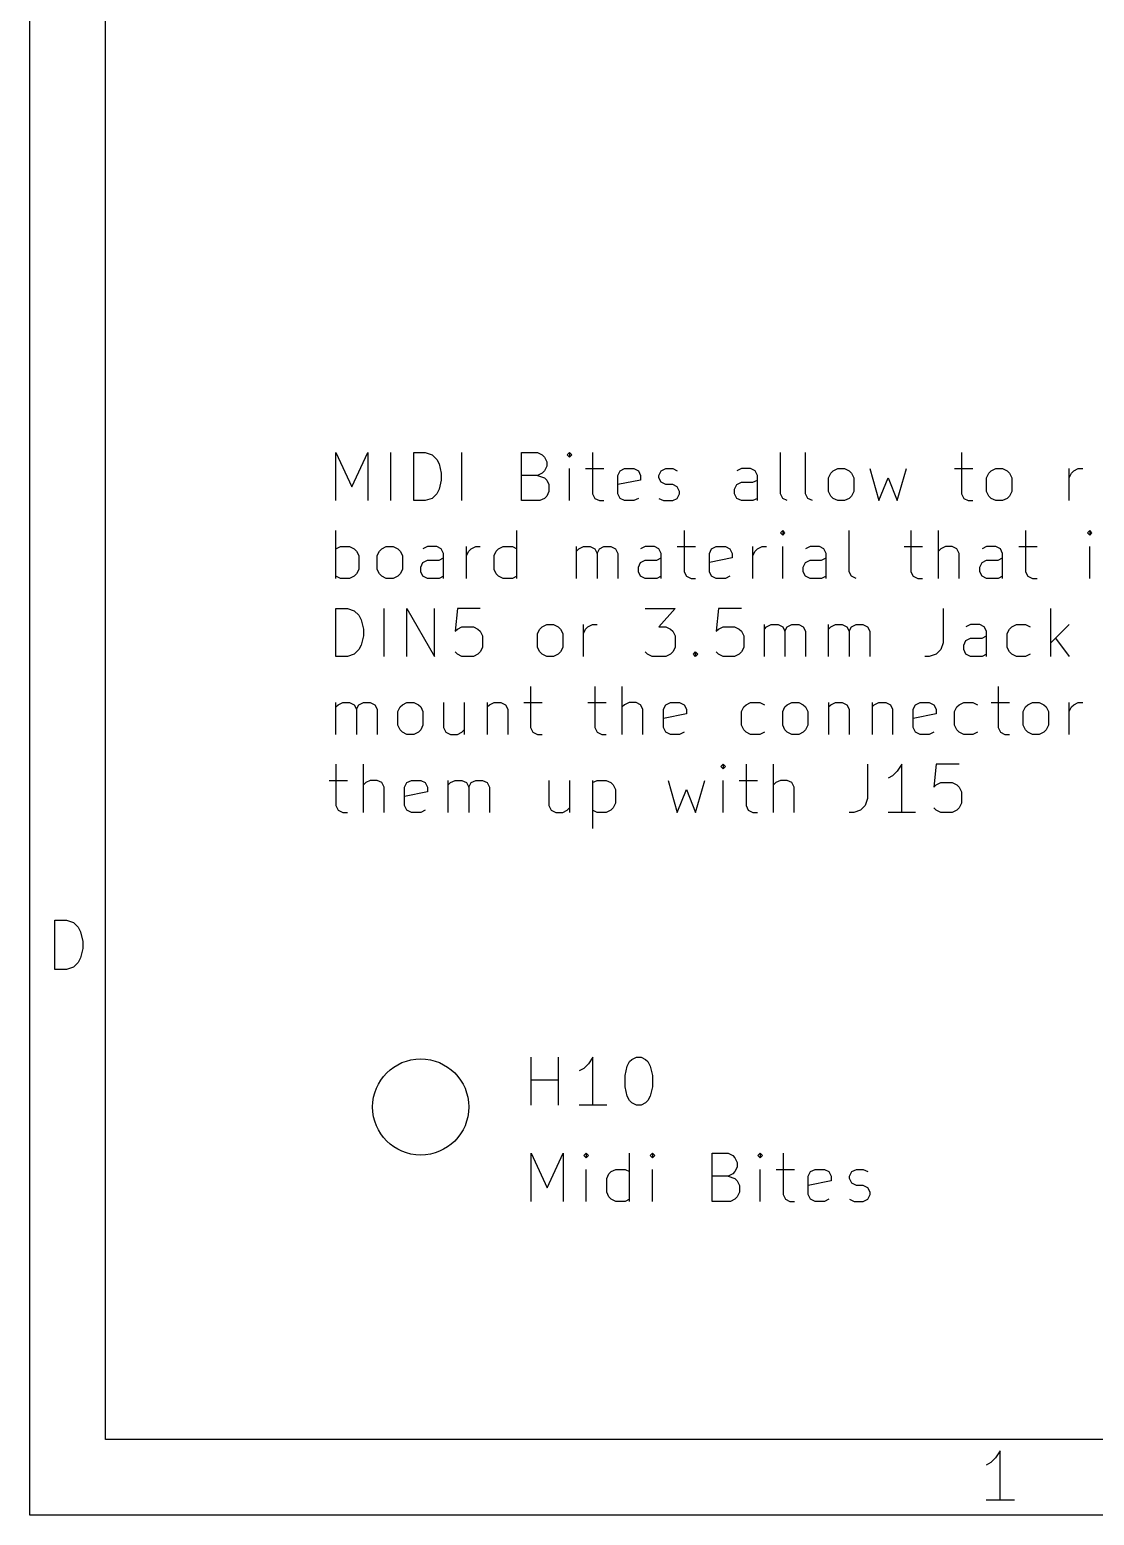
# Model space of a CAD drawing. Extents: x 0.4 to 11.3, y -7.9 to -0.4.
# Drawn here: x 0.394 to 1.5, y -7.874 to -6.331 of the extents above; entities that cross this region are included whole.
import ezdxf

# ---------------------------------------------------------------- set-up
doc = ezdxf.new("R2010")
doc.units = 0
doc.header["$MEASUREMENT"] = 0
for name, color, linetype in [('BLUE3', 171, 'CONTINUOUS'), ('CYAN2', 4, 'CONTINUOUS'), ('RED2', 1, 'CONTINUOUS')]:
    doc.layers.add(name, color=color, linetype=linetype)

msp = doc.modelspace()

# ---------------------------------------------------------------- linework, layer by layer
at = {"layer": 'BLUE3', "linetype": 'CONTINUOUS'}
for p, q in [((0.711902, -6.81988), (0.711902, -6.76988)), ((0.711902, -6.76988), (0.728571, -6.80559)), ((0.728571, -6.80559), (0.745236, -6.76988)), ((0.745236, -6.76988), (0.745236, -6.81988)), ((0.769043, -6.81988), (0.769043, -6.76988)), ((0.792854, -6.81988), (0.792854, -6.76988)), ((0.792854, -6.76988), (0.80476, -6.76988)), ((0.80476, -6.76988), (0.811902, -6.77226)), ((0.811902, -6.77226), (0.816665, -6.77702)), ((0.816665, -6.77702), (0.819047, -6.78178)), ((0.842854, -6.81988), (0.842854, -6.76988)), ((0.90476, -6.81988), (0.90476, -6.76988)), ((0.90476, -6.76988), (0.921429, -6.76988)), ((0.921429, -6.76988), (0.926189, -6.77226)), ((0.926189, -6.77226), (0.928571, -6.77464)), ((0.928571, -6.77464), (0.930953, -6.7794)), ((0.95476, -6.76988), (0.952382, -6.77226)), ((0.952382, -6.77226), (0.95476, -6.77464)), ((0.957142, -6.77226), (0.95476, -6.76988)), ((0.95476, -6.76988), (0.95476, -6.77464)), ((0.95476, -6.77464), (0.957142, -6.77226)), ((0.978571, -6.76988), (0.978571, -6.81274)), ((1.17381, -6.81274), (1.17381, -6.76988)), ((1.2, -6.81274), (1.2, -6.76988)), ((1.3619, -6.76988), (1.3619, -6.81274)), ((0.819047, -6.78178), (0.821425, -6.79131)), ((0.821425, -6.79131), (0.821425, -6.79845)), ((0.926189, -6.79131), (0.921429, -6.79369)), ((0.928571, -6.78893), (0.926189, -6.79131)), ((0.930953, -6.78417), (0.928571, -6.78893)), ((0.930953, -6.7794), (0.930953, -6.78417)), ((0.95476, -6.81988), (0.95476, -6.78655)), ((0.971429, -6.78655), (0.990476, -6.78655)), ((1.00476, -6.79369), (1.00714, -6.78893)), ((1.00714, -6.78893), (1.01191, -6.78655)), ((1.01191, -6.78655), (1.02143, -6.78655)), ((1.02143, -6.78655), (1.02619, -6.78893)), ((1.02619, -6.78893), (1.02857, -6.79369)), ((1.04762, -6.79369), (1.05, -6.78893)), ((1.05, -6.78893), (1.05476, -6.78655)), ((1.05476, -6.78655), (1.06191, -6.78655)), ((1.06191, -6.78655), (1.06667, -6.78893)), ((1.13333, -6.78655), (1.12857, -6.78893)), ((1.14286, -6.78655), (1.13333, -6.78655)), ((1.14762, -6.78893), (1.14286, -6.78655)), ((1.15, -6.79369), (1.14762, -6.78893)), ((1.22381, -6.79607), (1.22619, -6.79131)), ((1.22619, -6.79131), (1.22857, -6.78893)), ((1.22857, -6.78893), (1.23333, -6.78655)), ((1.23333, -6.78655), (1.24047, -6.78655)), ((1.24047, -6.78655), (1.24523, -6.78893)), ((1.24523, -6.78893), (1.24761, -6.79131)), ((1.24761, -6.79131), (1.25, -6.79607)), ((1.26666, -6.78655), (1.27619, -6.81988)), ((1.29523, -6.81988), (1.30476, -6.78655)), ((1.35476, -6.78655), (1.3738, -6.78655)), ((1.38809, -6.79607), (1.39047, -6.79131)), ((1.39047, -6.79131), (1.39285, -6.78893)), ((1.39285, -6.78893), (1.39761, -6.78655)), ((1.39761, -6.78655), (1.40476, -6.78655)), ((1.40476, -6.78655), (1.40952, -6.78893)), ((1.40952, -6.78893), (1.4119, -6.79131)), ((1.4119, -6.79131), (1.41428, -6.79607)), ((1.4738, -6.81988), (1.4738, -6.78655)), ((1.4738, -6.79607), (1.47618, -6.79131)), ((1.47618, -6.79131), (1.47856, -6.78893)), ((1.47856, -6.78893), (1.48332, -6.78655)), ((1.48332, -6.78655), (1.48809, -6.78655)), ((0.819047, -6.80797), (0.816665, -6.81274)), ((0.821425, -6.79845), (0.819047, -6.80797)), ((0.921429, -6.79369), (0.90476, -6.79369)), ((0.921429, -6.79369), (0.928571, -6.79607)), ((0.928571, -6.79607), (0.930953, -6.79845)), ((0.930953, -6.79845), (0.933331, -6.80321)), ((0.933331, -6.80321), (0.933331, -6.81035)), ((1.00476, -6.81274), (1.00476, -6.79369)), ((1.02857, -6.79845), (1.00476, -6.80321)), ((1.02857, -6.79369), (1.02857, -6.79845)), ((1.04762, -6.79607), (1.04762, -6.79369)), ((1.05, -6.80083), (1.04762, -6.79607)), ((1.05476, -6.80321), (1.05, -6.80083)), ((1.06191, -6.80321), (1.05476, -6.80321)), ((1.06667, -6.80559), (1.06191, -6.80321)), ((1.06905, -6.81035), (1.06667, -6.80559)), ((1.12619, -6.80797), (1.12857, -6.80321)), ((1.12619, -6.81274), (1.12619, -6.80797)), ((1.12857, -6.80321), (1.13333, -6.80083)), ((1.13333, -6.80083), (1.14524, -6.80083)), ((1.14524, -6.80083), (1.15, -6.79845)), ((1.15, -6.81988), (1.15, -6.79369)), ((1.22381, -6.81035), (1.22381, -6.79607)), ((1.25, -6.79607), (1.25, -6.81035)), ((1.27619, -6.81988), (1.28571, -6.79607)), ((1.28571, -6.79607), (1.29523, -6.81988)), ((1.38809, -6.81035), (1.38809, -6.79607)), ((1.41428, -6.79607), (1.41428, -6.81035)), ((0.80476, -6.81988), (0.792854, -6.81988)), ((0.811902, -6.8175), (0.80476, -6.81988)), ((0.816665, -6.81274), (0.811902, -6.8175)), ((0.923807, -6.81988), (0.90476, -6.81988)), ((0.928571, -6.8175), (0.923807, -6.81988)), ((0.930953, -6.81512), (0.928571, -6.8175)), ((0.933331, -6.81035), (0.930953, -6.81512)), ((0.978571, -6.81274), (0.980953, -6.8175)), ((0.980953, -6.8175), (0.985717, -6.81988)), ((0.985717, -6.81988), (0.990476, -6.81988)), ((1.00714, -6.8175), (1.00476, -6.81274)), ((1.01191, -6.81988), (1.00714, -6.8175)), ((1.02143, -6.81988), (1.01191, -6.81988)), ((1.02619, -6.8175), (1.02143, -6.81988)), ((1.04762, -6.8175), (1.05238, -6.81988)), ((1.05238, -6.81988), (1.06191, -6.81988)), ((1.06191, -6.81988), (1.06667, -6.8175)), ((1.06667, -6.8175), (1.06905, -6.81274)), ((1.06905, -6.81274), (1.06905, -6.81035)), ((1.12857, -6.8175), (1.12619, -6.81274)), ((1.13333, -6.81988), (1.12857, -6.8175)), ((1.14524, -6.81988), (1.13333, -6.81988)), ((1.15, -6.8175), (1.14524, -6.81988)), ((1.17619, -6.8175), (1.17381, -6.81274)), ((1.18095, -6.81988), (1.17619, -6.8175)), ((1.20238, -6.8175), (1.2, -6.81274)), ((1.20714, -6.81988), (1.20238, -6.8175)), ((1.22619, -6.81512), (1.22381, -6.81035)), ((1.22857, -6.8175), (1.22619, -6.81512)), ((1.23333, -6.81988), (1.22857, -6.8175)), ((1.24047, -6.81988), (1.23333, -6.81988)), ((1.24523, -6.8175), (1.24047, -6.81988)), ((1.24761, -6.81512), (1.24523, -6.8175)), ((1.25, -6.81035), (1.24761, -6.81512)), ((1.3619, -6.81274), (1.36428, -6.8175)), ((1.36428, -6.8175), (1.36904, -6.81988)), ((1.36904, -6.81988), (1.3738, -6.81988)), ((1.39047, -6.81512), (1.38809, -6.81035)), ((1.39285, -6.8175), (1.39047, -6.81512)), ((1.39761, -6.81988), (1.39285, -6.8175)), ((1.40476, -6.81988), (1.39761, -6.81988)), ((1.40952, -6.8175), (1.40476, -6.81988)), ((1.4119, -6.81512), (1.40952, -6.8175)), ((1.41428, -6.81035), (1.4119, -6.81512)), ((0.711902, -6.90088), (0.711902, -6.85088)), ((0.899992, -6.90088), (0.899992, -6.85088)), ((1.0738, -6.85088), (1.0738, -6.89374)), ((1.17618, -6.85088), (1.1738, -6.85326)), ((1.1738, -6.85326), (1.17618, -6.85564)), ((1.17856, -6.85326), (1.17618, -6.85088)), ((1.17618, -6.85088), (1.17618, -6.85564)), ((1.17618, -6.85564), (1.17856, -6.85326)), ((1.24522, -6.89374), (1.24522, -6.85088)), ((1.30951, -6.85088), (1.30951, -6.89374)), ((1.33808, -6.90088), (1.33808, -6.85088)), ((1.42855, -6.85088), (1.42855, -6.89374)), ((1.49522, -6.85088), (1.49284, -6.85326)), ((1.49284, -6.85326), (1.49522, -6.85564)), ((1.4976, -6.85326), (1.49522, -6.85088)), ((1.49522, -6.85088), (1.49522, -6.85564)), ((1.49522, -6.85564), (1.4976, -6.85326)), ((0.711902, -6.86993), (0.716665, -6.86755)), ((0.716665, -6.86755), (0.726189, -6.86755)), ((0.726189, -6.86755), (0.730949, -6.86993)), ((0.75952, -6.86993), (0.764283, -6.86755)), ((0.764283, -6.86755), (0.771425, -6.86755)), ((0.771425, -6.86755), (0.776185, -6.86993)), ((0.807138, -6.86755), (0.802374, -6.86993)), ((0.816661, -6.86755), (0.807138, -6.86755)), ((0.821421, -6.86993), (0.816661, -6.86755)), ((0.84761, -6.90088), (0.84761, -6.86755)), ((0.852374, -6.86993), (0.857134, -6.86755)), ((0.857134, -6.86755), (0.861898, -6.86755)), ((0.880945, -6.86993), (0.885709, -6.86755)), ((0.885709, -6.86755), (0.895232, -6.86755)), ((0.895232, -6.86755), (0.899992, -6.86993)), ((0.961894, -6.90088), (0.961894, -6.86755)), ((0.964276, -6.86993), (0.969039, -6.86755)), ((0.969039, -6.86755), (0.976181, -6.86755)), ((0.976181, -6.86755), (0.980941, -6.86993)), ((0.985705, -6.86993), (0.990465, -6.86755)), ((0.990465, -6.86755), (0.99761, -6.86755)), ((0.99761, -6.86755), (1.00237, -6.86993)), ((1.03332, -6.86755), (1.02856, -6.86993)), ((1.04285, -6.86755), (1.03332, -6.86755)), ((1.04761, -6.86993), (1.04285, -6.86755)), ((1.06665, -6.86755), (1.0857, -6.86755)), ((1.10237, -6.86993), (1.10713, -6.86755)), ((1.10713, -6.86755), (1.11665, -6.86755)), ((1.11665, -6.86755), (1.12141, -6.86993)), ((1.14522, -6.90088), (1.14522, -6.86755)), ((1.14999, -6.86993), (1.15475, -6.86755)), ((1.15475, -6.86755), (1.15951, -6.86755)), ((1.17618, -6.90088), (1.17618, -6.86755)), ((1.20475, -6.86755), (1.19999, -6.86993)), ((1.21428, -6.86755), (1.20475, -6.86755)), ((1.21904, -6.86993), (1.21428, -6.86755)), ((1.30237, -6.86755), (1.32141, -6.86755)), ((1.34522, -6.86755), (1.34046, -6.86993)), ((1.35237, -6.86755), (1.34522, -6.86755)), ((1.35713, -6.86993), (1.35237, -6.86755)), ((1.38808, -6.86755), (1.38331, -6.86993)), ((1.3976, -6.86755), (1.38808, -6.86755)), ((1.40236, -6.86993), (1.3976, -6.86755)), ((1.42141, -6.86755), (1.44046, -6.86755)), ((1.49522, -6.90088), (1.49522, -6.86755)), ((0.730949, -6.86993), (0.733331, -6.87231)), ((0.733331, -6.87231), (0.735713, -6.87707)), ((0.735713, -6.87707), (0.735713, -6.89135)), ((0.75476, -6.87707), (0.757138, -6.87231)), ((0.75476, -6.89135), (0.75476, -6.87707)), ((0.757138, -6.87231), (0.75952, -6.86993)), ((0.776185, -6.86993), (0.778567, -6.87231)), ((0.778567, -6.87231), (0.780949, -6.87707)), ((0.780949, -6.87707), (0.780949, -6.89135)), ((0.799996, -6.88897), (0.802374, -6.88421)), ((0.802374, -6.88421), (0.807138, -6.88183)), ((0.807138, -6.88183), (0.819043, -6.88183)), ((0.819043, -6.88183), (0.823803, -6.87945)), ((0.823803, -6.87469), (0.821421, -6.86993)), ((0.823803, -6.90088), (0.823803, -6.87469)), ((0.84761, -6.87707), (0.849992, -6.87231)), ((0.849992, -6.87231), (0.852374, -6.86993)), ((0.876185, -6.87707), (0.878563, -6.87231)), ((0.876185, -6.89135), (0.876185, -6.87707)), ((0.878563, -6.87231), (0.880945, -6.86993)), ((0.961894, -6.87231), (0.964276, -6.86993)), ((0.980941, -6.86993), (0.983323, -6.87469)), ((0.983323, -6.87469), (0.985705, -6.86993)), ((0.983323, -6.87469), (0.983323, -6.90088)), ((1.00237, -6.86993), (1.00475, -6.87469)), ((1.00475, -6.87469), (1.00475, -6.90088)), ((1.02618, -6.88897), (1.02856, -6.88421)), ((1.02856, -6.88421), (1.03332, -6.88183)), ((1.03332, -6.88183), (1.04523, -6.88183)), ((1.04523, -6.88183), (1.04999, -6.87945)), ((1.04999, -6.87469), (1.04761, -6.86993)), ((1.04999, -6.90088), (1.04999, -6.87469)), ((1.09999, -6.87469), (1.10237, -6.86993)), ((1.09999, -6.89374), (1.09999, -6.87469)), ((1.1238, -6.87945), (1.09999, -6.88421)), ((1.12141, -6.86993), (1.1238, -6.87469)), ((1.1238, -6.87469), (1.1238, -6.87945)), ((1.14522, -6.87707), (1.14761, -6.87231)), ((1.14761, -6.87231), (1.14999, -6.86993)), ((1.19761, -6.88897), (1.19999, -6.88421)), ((1.19999, -6.88421), (1.20475, -6.88183)), ((1.20475, -6.88183), (1.21666, -6.88183)), ((1.21666, -6.88183), (1.22142, -6.87945)), ((1.22142, -6.87469), (1.21904, -6.86993)), ((1.22142, -6.90088), (1.22142, -6.87469)), ((1.34046, -6.86993), (1.33808, -6.87231)), ((1.35951, -6.87469), (1.35713, -6.86993)), ((1.35951, -6.90088), (1.35951, -6.87469)), ((1.38094, -6.88897), (1.38331, -6.88421)), ((1.38331, -6.88421), (1.38808, -6.88183)), ((1.38808, -6.88183), (1.39998, -6.88183)), ((1.39998, -6.88183), (1.40474, -6.87945)), ((1.40474, -6.87469), (1.40236, -6.86993)), ((1.40474, -6.90088), (1.40474, -6.87469)), ((0.716665, -6.90088), (0.711902, -6.8985)), ((0.730949, -6.8985), (0.726189, -6.90088)), ((0.733331, -6.89612), (0.730949, -6.8985)), ((0.735713, -6.89135), (0.733331, -6.89612)), ((0.757138, -6.89612), (0.75476, -6.89135)), ((0.75952, -6.8985), (0.757138, -6.89612)), ((0.764283, -6.90088), (0.75952, -6.8985)), ((0.776185, -6.8985), (0.771425, -6.90088)), ((0.778567, -6.89612), (0.776185, -6.8985)), ((0.780949, -6.89135), (0.778567, -6.89612)), ((0.799996, -6.89374), (0.799996, -6.88897)), ((0.802374, -6.8985), (0.799996, -6.89374)), ((0.807138, -6.90088), (0.802374, -6.8985)), ((0.823803, -6.8985), (0.819043, -6.90088)), ((0.878563, -6.89612), (0.876185, -6.89135)), ((0.880945, -6.8985), (0.878563, -6.89612)), ((0.885709, -6.90088), (0.880945, -6.8985)), ((0.899992, -6.8985), (0.895232, -6.90088)), ((1.02618, -6.89374), (1.02618, -6.88897)), ((1.02856, -6.8985), (1.02618, -6.89374)), ((1.03332, -6.90088), (1.02856, -6.8985)), ((1.04999, -6.8985), (1.04523, -6.90088)), ((1.0738, -6.89374), (1.07618, -6.8985)), ((1.07618, -6.8985), (1.08094, -6.90088)), ((1.10237, -6.8985), (1.09999, -6.89374)), ((1.10713, -6.90088), (1.10237, -6.8985)), ((1.12141, -6.8985), (1.11665, -6.90088)), ((1.19761, -6.89374), (1.19761, -6.88897)), ((1.19999, -6.8985), (1.19761, -6.89374)), ((1.20475, -6.90088), (1.19999, -6.8985)), ((1.22142, -6.8985), (1.21666, -6.90088)), ((1.24761, -6.8985), (1.24522, -6.89374)), ((1.25237, -6.90088), (1.24761, -6.8985)), ((1.30951, -6.89374), (1.31189, -6.8985)), ((1.31189, -6.8985), (1.31665, -6.90088)), ((1.38094, -6.89374), (1.38094, -6.88897)), ((1.38331, -6.8985), (1.38094, -6.89374)), ((1.38808, -6.90088), (1.38331, -6.8985)), ((1.40474, -6.8985), (1.39998, -6.90088)), ((1.42855, -6.89374), (1.43093, -6.8985)), ((1.43093, -6.8985), (1.4357, -6.90088)), ((0.726189, -6.90088), (0.716665, -6.90088)), ((0.771425, -6.90088), (0.764283, -6.90088)), ((0.819043, -6.90088), (0.807138, -6.90088)), ((0.895232, -6.90088), (0.885709, -6.90088)), ((1.04523, -6.90088), (1.03332, -6.90088)), ((1.08094, -6.90088), (1.0857, -6.90088)), ((1.11665, -6.90088), (1.10713, -6.90088)), ((1.21666, -6.90088), (1.20475, -6.90088)), ((1.31665, -6.90088), (1.32141, -6.90088)), ((1.39998, -6.90088), (1.38808, -6.90088)), ((1.4357, -6.90088), (1.44046, -6.90088)), ((0.711902, -6.98188), (0.711902, -6.93188)), ((0.711902, -6.93188), (0.723807, -6.93188)), ((0.723807, -6.93188), (0.730949, -6.93426)), ((0.730949, -6.93426), (0.735713, -6.93902)), ((0.735713, -6.93902), (0.738094, -6.94378)), ((0.738094, -6.94378), (0.740472, -6.95331)), ((0.761902, -6.98188), (0.761902, -6.93188)), ((0.785713, -6.98188), (0.785713, -6.93188)), ((0.785713, -6.93188), (0.814283, -6.98188)), ((0.814283, -6.98188), (0.814283, -6.93188)), ((0.838094, -6.93188), (0.835717, -6.95569)), ((0.861906, -6.93188), (0.838094, -6.93188)), ((1.03333, -6.93188), (1.06428, -6.93188)), ((1.06428, -6.93188), (1.04761, -6.95093)), ((1.10952, -6.93188), (1.10714, -6.95569)), ((1.13333, -6.93188), (1.10952, -6.93188)), ((1.34285, -6.93188), (1.34285, -6.96759)), ((1.45475, -6.98188), (1.45475, -6.93188)), ((0.740472, -6.96045), (0.738094, -6.96997)), ((0.740472, -6.95331), (0.740472, -6.96045)), ((0.835717, -6.95569), (0.838094, -6.95331)), ((0.838094, -6.95331), (0.842858, -6.95093)), ((0.842858, -6.95093), (0.854764, -6.95093)), ((0.854764, -6.95093), (0.859524, -6.95331)), ((0.859524, -6.95331), (0.861906, -6.95569)), ((0.861906, -6.95569), (0.864287, -6.96045)), ((0.864287, -6.96045), (0.864287, -6.97235)), ((0.921429, -6.95807), (0.923807, -6.95331)), ((0.921429, -6.97235), (0.921429, -6.95807)), ((0.923807, -6.95331), (0.926189, -6.95093)), ((0.926189, -6.95093), (0.930953, -6.94855)), ((0.930953, -6.94855), (0.938094, -6.94855)), ((0.938094, -6.94855), (0.942854, -6.95093)), ((0.942854, -6.95093), (0.945236, -6.95331)), ((0.945236, -6.95331), (0.947618, -6.95807)), ((0.947618, -6.95807), (0.947618, -6.97235)), ((0.969043, -6.98188), (0.969043, -6.94855)), ((0.969043, -6.95807), (0.971425, -6.95331)), ((0.971425, -6.95331), (0.973807, -6.95093)), ((0.973807, -6.95093), (0.978567, -6.94855)), ((0.978567, -6.94855), (0.983331, -6.94855)), ((1.04761, -6.95093), (1.05476, -6.95093)), ((1.05476, -6.95093), (1.05952, -6.95331)), ((1.05952, -6.95331), (1.0619, -6.95569)), ((1.0619, -6.95569), (1.06428, -6.96045)), ((1.06428, -6.96045), (1.06428, -6.97235)), ((1.10714, -6.95569), (1.10952, -6.95331)), ((1.10952, -6.95331), (1.11428, -6.95093)), ((1.11428, -6.95093), (1.12619, -6.95093)), ((1.12619, -6.95093), (1.13095, -6.95331)), ((1.13095, -6.95331), (1.13333, -6.95569)), ((1.13333, -6.95569), (1.13571, -6.96045)), ((1.13571, -6.96045), (1.13571, -6.97235)), ((1.15714, -6.98188), (1.15714, -6.94855)), ((1.15714, -6.95331), (1.15952, -6.95093)), ((1.15952, -6.95093), (1.16428, -6.94855)), ((1.16428, -6.94855), (1.17143, -6.94855)), ((1.17143, -6.94855), (1.17619, -6.95093)), ((1.17619, -6.95093), (1.17857, -6.95569)), ((1.17857, -6.95569), (1.18095, -6.95093)), ((1.17857, -6.95569), (1.17857, -6.98188)), ((1.18095, -6.95093), (1.18571, -6.94855)), ((1.18571, -6.94855), (1.19285, -6.94855)), ((1.19285, -6.94855), (1.19761, -6.95093)), ((1.19761, -6.95093), (1.2, -6.95569)), ((1.2, -6.95569), (1.2, -6.98188)), ((1.2238, -6.98188), (1.2238, -6.94855)), ((1.2238, -6.95331), (1.22619, -6.95093)), ((1.22619, -6.95093), (1.23095, -6.94855)), ((1.23095, -6.94855), (1.23809, -6.94855)), ((1.23809, -6.94855), (1.24285, -6.95093)), ((1.24285, -6.95093), (1.24523, -6.95569)), ((1.24523, -6.95569), (1.24761, -6.95093)), ((1.24523, -6.95569), (1.24523, -6.98188)), ((1.24761, -6.95093), (1.25237, -6.94855)), ((1.25237, -6.94855), (1.25952, -6.94855)), ((1.25952, -6.94855), (1.26428, -6.95093)), ((1.26428, -6.95093), (1.26666, -6.95569)), ((1.26666, -6.95569), (1.26666, -6.98188)), ((1.37142, -6.94855), (1.36666, -6.95093)), ((1.38094, -6.94855), (1.37142, -6.94855)), ((1.3857, -6.95093), (1.38094, -6.94855)), ((1.38333, -6.96283), (1.38809, -6.96045)), ((1.38809, -6.95569), (1.3857, -6.95093)), ((1.38809, -6.98188), (1.38809, -6.95569)), ((1.40952, -6.95807), (1.41189, -6.95331)), ((1.40952, -6.97235), (1.40952, -6.95807)), ((1.41189, -6.95331), (1.41428, -6.95093)), ((1.41428, -6.95093), (1.41904, -6.94855)), ((1.41904, -6.94855), (1.42856, -6.94855)), ((1.42856, -6.94855), (1.43332, -6.95093)), ((1.4738, -6.94855), (1.45475, -6.96759)), ((0.735713, -6.97474), (0.730949, -6.9795)), ((0.738094, -6.96997), (0.735713, -6.97474)), ((0.838094, -6.9795), (0.835717, -6.97712)), ((0.861906, -6.97712), (0.859524, -6.9795)), ((0.864287, -6.97235), (0.861906, -6.97712)), ((0.923807, -6.97712), (0.921429, -6.97235)), ((0.926189, -6.9795), (0.923807, -6.97712)), ((0.945236, -6.97712), (0.942854, -6.9795)), ((0.947618, -6.97235), (0.945236, -6.97712)), ((1.03571, -6.9795), (1.03333, -6.97712)), ((1.0619, -6.97712), (1.05952, -6.9795)), ((1.06428, -6.97235), (1.0619, -6.97712)), ((1.08333, -6.9795), (1.08571, -6.97712)), ((1.08571, -6.97712), (1.08809, -6.9795)), ((1.08571, -6.97712), (1.08571, -6.98188)), ((1.10952, -6.9795), (1.10714, -6.97712)), ((1.13333, -6.97712), (1.13095, -6.9795)), ((1.13571, -6.97235), (1.13333, -6.97712)), ((1.34047, -6.97474), (1.33571, -6.9795)), ((1.34285, -6.96759), (1.34047, -6.97474)), ((1.36428, -6.96997), (1.36666, -6.96521)), ((1.36428, -6.97474), (1.36428, -6.96997)), ((1.36666, -6.9795), (1.36428, -6.97474)), ((1.36666, -6.96521), (1.37142, -6.96283)), ((1.37142, -6.96283), (1.38333, -6.96283)), ((1.41189, -6.97712), (1.40952, -6.97235)), ((1.41428, -6.9795), (1.41189, -6.97712)), ((1.45952, -6.96283), (1.4738, -6.98188)), ((0.723807, -6.98188), (0.711902, -6.98188)), ((0.730949, -6.9795), (0.723807, -6.98188)), ((0.842858, -6.98188), (0.838094, -6.9795)), ((0.854764, -6.98188), (0.842858, -6.98188)), ((0.859524, -6.9795), (0.854764, -6.98188)), ((0.930953, -6.98188), (0.926189, -6.9795)), ((0.938094, -6.98188), (0.930953, -6.98188)), ((0.942854, -6.9795), (0.938094, -6.98188)), ((1.04047, -6.98188), (1.03571, -6.9795)), ((1.05476, -6.98188), (1.04047, -6.98188)), ((1.05952, -6.9795), (1.05476, -6.98188)), ((1.08571, -6.98188), (1.08333, -6.9795)), ((1.08809, -6.9795), (1.08571, -6.98188)), ((1.11428, -6.98188), (1.10952, -6.9795)), ((1.12619, -6.98188), (1.11428, -6.98188)), ((1.13095, -6.9795), (1.12619, -6.98188)), ((1.32856, -6.98188), (1.3238, -6.98188)), ((1.33571, -6.9795), (1.32856, -6.98188)), ((1.37142, -6.98188), (1.36666, -6.9795)), ((1.38333, -6.98188), (1.37142, -6.98188)), ((1.38809, -6.9795), (1.38333, -6.98188)), ((1.41904, -6.98188), (1.41428, -6.9795)), ((1.42856, -6.98188), (1.41904, -6.98188)), ((1.43332, -6.9795), (1.42856, -6.98188)), ((0.914276, -7.01288), (0.914276, -7.05574)), ((0.980941, -7.01288), (0.980941, -7.05574)), ((1.00951, -7.06288), (1.00951, -7.01288)), ((1.39998, -7.01288), (1.39998, -7.05574)), ((0.711902, -7.06288), (0.711902, -7.02955)), ((0.711902, -7.03431), (0.714283, -7.03193)), ((0.714283, -7.03193), (0.719047, -7.02955)), ((0.719047, -7.02955), (0.726189, -7.02955)), ((0.726189, -7.02955), (0.730949, -7.03193)), ((0.730949, -7.03193), (0.733331, -7.03669)), ((0.733331, -7.03669), (0.735713, -7.03193)), ((0.733331, -7.03669), (0.733331, -7.06288)), ((0.735713, -7.03193), (0.740472, -7.02955)), ((0.740472, -7.02955), (0.747618, -7.02955)), ((0.747618, -7.02955), (0.752378, -7.03193)), ((0.752378, -7.03193), (0.75476, -7.03669)), ((0.75476, -7.03669), (0.75476, -7.06288)), ((0.776189, -7.03907), (0.778567, -7.03431)), ((0.776189, -7.05335), (0.776189, -7.03907)), ((0.778567, -7.03431), (0.780949, -7.03193)), ((0.780949, -7.03193), (0.785713, -7.02955)), ((0.785713, -7.02955), (0.792854, -7.02955)), ((0.792854, -7.02955), (0.797614, -7.03193)), ((0.797614, -7.03193), (0.799996, -7.03431)), ((0.799996, -7.03431), (0.802378, -7.03907)), ((0.802378, -7.03907), (0.802378, -7.05335)), ((0.823803, -7.02955), (0.823803, -7.05574)), ((0.845232, -7.02955), (0.845232, -7.06288)), ((0.869039, -7.02955), (0.869039, -7.06288)), ((0.869039, -7.03431), (0.871421, -7.03193)), ((0.871421, -7.03193), (0.876185, -7.02955)), ((0.876185, -7.02955), (0.883327, -7.02955)), ((0.883327, -7.02955), (0.888087, -7.03193)), ((0.888087, -7.03193), (0.890469, -7.03669)), ((0.890469, -7.03669), (0.890469, -7.06288)), ((0.907134, -7.02955), (0.926181, -7.02955)), ((0.973799, -7.02955), (0.992846, -7.02955)), ((1.01189, -7.03193), (1.00951, -7.03431)), ((1.01666, -7.02955), (1.01189, -7.03193)), ((1.0238, -7.02955), (1.01666, -7.02955)), ((1.02856, -7.03193), (1.0238, -7.02955)), ((1.03094, -7.03669), (1.02856, -7.03193)), ((1.03094, -7.06288), (1.03094, -7.03669)), ((1.05237, -7.03669), (1.05475, -7.03193)), ((1.05237, -7.05574), (1.05237, -7.03669)), ((1.05475, -7.03193), (1.05951, -7.02955)), ((1.05951, -7.02955), (1.06904, -7.02955)), ((1.06904, -7.02955), (1.0738, -7.03193)), ((1.0738, -7.03193), (1.07618, -7.03669)), ((1.07618, -7.03669), (1.07618, -7.04145)), ((1.13332, -7.03907), (1.1357, -7.03431)), ((1.13332, -7.05335), (1.13332, -7.03907)), ((1.1357, -7.03431), (1.13808, -7.03193)), ((1.13808, -7.03193), (1.14285, -7.02955)), ((1.14285, -7.02955), (1.15237, -7.02955)), ((1.15237, -7.02955), (1.15713, -7.03193)), ((1.17618, -7.03907), (1.17856, -7.03431)), ((1.17618, -7.05335), (1.17618, -7.03907)), ((1.17856, -7.03431), (1.18094, -7.03193)), ((1.18094, -7.03193), (1.1857, -7.02955)), ((1.1857, -7.02955), (1.19285, -7.02955)), ((1.19285, -7.02955), (1.19761, -7.03193)), ((1.19761, -7.03193), (1.19999, -7.03431)), ((1.19999, -7.03431), (1.20237, -7.03907)), ((1.20237, -7.03907), (1.20237, -7.05335)), ((1.2238, -7.02955), (1.2238, -7.06288)), ((1.2238, -7.03431), (1.22618, -7.03193)), ((1.22618, -7.03193), (1.23094, -7.02955)), ((1.23094, -7.02955), (1.23808, -7.02955)), ((1.23808, -7.02955), (1.24284, -7.03193)), ((1.24284, -7.03193), (1.24522, -7.03669)), ((1.24522, -7.03669), (1.24522, -7.06288)), ((1.26903, -7.02955), (1.26903, -7.06288)), ((1.26903, -7.03431), (1.27141, -7.03193)), ((1.27141, -7.03193), (1.27618, -7.02955)), ((1.27618, -7.02955), (1.28332, -7.02955)), ((1.28332, -7.02955), (1.28808, -7.03193)), ((1.28808, -7.03193), (1.29046, -7.03669)), ((1.29046, -7.03669), (1.29046, -7.06288)), ((1.31189, -7.03669), (1.31427, -7.03193)), ((1.31189, -7.05574), (1.31189, -7.03669)), ((1.31427, -7.03193), (1.31903, -7.02955)), ((1.31903, -7.02955), (1.32856, -7.02955)), ((1.32856, -7.02955), (1.33331, -7.03193)), ((1.33331, -7.03193), (1.3357, -7.03669)), ((1.3357, -7.03669), (1.3357, -7.04145)), ((1.35475, -7.03907), (1.35713, -7.03431)), ((1.35475, -7.05335), (1.35475, -7.03907)), ((1.35713, -7.03431), (1.35951, -7.03193)), ((1.35951, -7.03193), (1.36427, -7.02955)), ((1.36427, -7.02955), (1.3738, -7.02955)), ((1.3738, -7.02955), (1.37856, -7.03193)), ((1.39284, -7.02955), (1.41189, -7.02955)), ((1.42618, -7.03907), (1.42856, -7.03431)), ((1.42618, -7.05335), (1.42618, -7.03907)), ((1.42856, -7.03431), (1.43094, -7.03193)), ((1.43094, -7.03193), (1.4357, -7.02955)), ((1.4357, -7.02955), (1.44284, -7.02955)), ((1.44284, -7.02955), (1.4476, -7.03193)), ((1.4476, -7.03193), (1.44998, -7.03431)), ((1.44998, -7.03431), (1.45237, -7.03907)), ((1.45237, -7.03907), (1.45237, -7.05335)), ((1.47379, -7.06288), (1.47379, -7.02955)), ((1.47379, -7.03907), (1.47617, -7.03431)), ((1.47617, -7.03431), (1.47856, -7.03193)), ((1.47856, -7.03193), (1.48331, -7.02955)), ((1.48331, -7.02955), (1.48808, -7.02955)), ((0.778567, -7.05812), (0.776189, -7.05335)), ((0.802378, -7.05335), (0.799996, -7.05812)), ((1.07618, -7.04145), (1.05237, -7.04621)), ((1.1357, -7.05812), (1.13332, -7.05335)), ((1.17856, -7.05812), (1.17618, -7.05335)), ((1.20237, -7.05335), (1.19999, -7.05812)), ((1.3357, -7.04145), (1.31189, -7.04621)), ((1.35713, -7.05812), (1.35475, -7.05335)), ((1.42856, -7.05812), (1.42618, -7.05335)), ((1.45237, -7.05335), (1.44998, -7.05812)), ((0.780949, -7.0605), (0.778567, -7.05812)), ((0.785713, -7.06288), (0.780949, -7.0605)), ((0.792854, -7.06288), (0.785713, -7.06288)), ((0.797614, -7.0605), (0.792854, -7.06288)), ((0.799996, -7.05812), (0.797614, -7.0605)), ((0.823803, -7.05574), (0.826185, -7.0605)), ((0.826185, -7.0605), (0.830949, -7.06288)), ((0.830949, -7.06288), (0.838091, -7.06288)), ((0.838091, -7.06288), (0.84285, -7.0605)), ((0.84285, -7.0605), (0.845232, -7.05812)), ((0.914276, -7.05574), (0.916657, -7.0605)), ((0.916657, -7.0605), (0.921421, -7.06288)), ((0.921421, -7.06288), (0.926181, -7.06288)), ((0.980941, -7.05574), (0.983323, -7.0605)), ((0.983323, -7.0605), (0.988087, -7.06288)), ((0.988087, -7.06288), (0.992846, -7.06288)), ((1.05475, -7.0605), (1.05237, -7.05574)), ((1.05951, -7.06288), (1.05475, -7.0605)), ((1.06904, -7.06288), (1.05951, -7.06288)), ((1.0738, -7.0605), (1.06904, -7.06288)), ((1.13808, -7.0605), (1.1357, -7.05812)), ((1.14285, -7.06288), (1.13808, -7.0605)), ((1.15237, -7.06288), (1.14285, -7.06288)), ((1.15713, -7.0605), (1.15237, -7.06288)), ((1.18094, -7.0605), (1.17856, -7.05812)), ((1.1857, -7.06288), (1.18094, -7.0605)), ((1.19285, -7.06288), (1.1857, -7.06288)), ((1.19761, -7.0605), (1.19285, -7.06288)), ((1.19999, -7.05812), (1.19761, -7.0605)), ((1.31427, -7.0605), (1.31189, -7.05574)), ((1.31903, -7.06288), (1.31427, -7.0605)), ((1.32856, -7.06288), (1.31903, -7.06288)), ((1.33331, -7.0605), (1.32856, -7.06288)), ((1.35951, -7.0605), (1.35713, -7.05812)), ((1.36427, -7.06288), (1.35951, -7.0605)), ((1.3738, -7.06288), (1.36427, -7.06288)), ((1.37856, -7.0605), (1.3738, -7.06288)), ((1.39998, -7.05574), (1.40237, -7.0605)), ((1.40237, -7.0605), (1.40713, -7.06288)), ((1.40713, -7.06288), (1.41189, -7.06288)), ((1.43094, -7.0605), (1.42856, -7.05812)), ((1.4357, -7.06288), (1.43094, -7.0605)), ((1.44284, -7.06288), (1.4357, -7.06288)), ((1.4476, -7.0605), (1.44284, -7.06288)), ((1.44998, -7.05812), (1.4476, -7.0605)), ((0.711902, -7.09388), (0.711902, -7.13674)), ((0.740472, -7.14388), (0.740472, -7.09388)), ((1.11428, -7.09388), (1.1119, -7.09626)), ((1.1119, -7.09626), (1.11428, -7.09864)), ((1.11666, -7.09626), (1.11428, -7.09388)), ((1.11428, -7.09388), (1.11428, -7.09864)), ((1.11428, -7.09864), (1.11666, -7.09626)), ((1.13809, -7.09388), (1.13809, -7.13674)), ((1.16666, -7.14388), (1.16666, -7.09388)), ((1.26428, -7.09388), (1.26428, -7.12959)), ((1.29523, -7.10102), (1.29046, -7.10578)), ((1.29999, -7.09388), (1.29523, -7.10102)), ((1.29999, -7.14388), (1.29999, -7.09388)), ((1.3357, -7.09388), (1.33332, -7.11769)), ((1.35951, -7.09388), (1.3357, -7.09388)), ((0.70476, -7.11055), (0.723807, -7.11055)), ((0.742854, -7.11293), (0.740472, -7.11531)), ((0.747618, -7.11055), (0.742854, -7.11293)), ((0.75476, -7.11055), (0.747618, -7.11055)), ((0.75952, -7.11293), (0.75476, -7.11055)), ((0.761902, -7.11769), (0.75952, -7.11293)), ((0.783331, -7.11769), (0.785709, -7.11293)), ((0.785709, -7.11293), (0.790472, -7.11055)), ((0.790472, -7.11055), (0.799996, -7.11055)), ((0.799996, -7.11055), (0.804756, -7.11293)), ((0.804756, -7.11293), (0.807138, -7.11769)), ((0.828567, -7.14388), (0.828567, -7.11055)), ((0.828567, -7.11531), (0.830949, -7.11293)), ((0.830949, -7.11293), (0.835713, -7.11055)), ((0.835713, -7.11055), (0.842854, -7.11055)), ((0.842854, -7.11055), (0.847614, -7.11293)), ((0.847614, -7.11293), (0.849996, -7.11769)), ((0.849996, -7.11769), (0.852378, -7.11293)), ((0.852378, -7.11293), (0.857138, -7.11055)), ((0.857138, -7.11055), (0.864283, -7.11055)), ((0.864283, -7.11055), (0.869043, -7.11293)), ((0.869043, -7.11293), (0.871425, -7.11769)), ((0.933327, -7.11055), (0.933327, -7.13674)), ((0.954756, -7.11055), (0.954756, -7.14388)), ((0.978563, -7.11055), (0.978563, -7.16055)), ((0.978563, -7.11293), (0.983327, -7.11055)), ((0.983327, -7.11055), (0.99285, -7.11055)), ((0.99285, -7.11055), (0.99761, -7.11293)), ((0.99761, -7.11293), (0.999992, -7.11531)), ((0.999992, -7.11531), (1.00237, -7.12007)), ((1.05713, -7.11055), (1.06666, -7.14388)), ((1.0857, -7.14388), (1.09523, -7.11055)), ((1.11428, -7.14388), (1.11428, -7.11055)), ((1.13094, -7.11055), (1.14999, -7.11055)), ((1.16904, -7.11293), (1.16666, -7.11531)), ((1.1738, -7.11055), (1.16904, -7.11293)), ((1.18094, -7.11055), (1.1738, -7.11055)), ((1.1857, -7.11293), (1.18094, -7.11055)), ((1.18809, -7.11769), (1.1857, -7.11293)), ((1.29046, -7.10578), (1.2857, -7.10817)), ((1.33332, -7.11769), (1.3357, -7.11531)), ((1.3357, -7.11531), (1.34046, -7.11293)), ((1.34046, -7.11293), (1.35237, -7.11293)), ((1.35237, -7.11293), (1.35713, -7.11531)), ((1.35713, -7.11531), (1.35951, -7.11769)), ((0.761902, -7.14388), (0.761902, -7.11769)), ((0.783331, -7.13674), (0.783331, -7.11769)), ((0.807138, -7.12245), (0.783331, -7.12721)), ((0.807138, -7.11769), (0.807138, -7.12245)), ((0.849996, -7.11769), (0.849996, -7.14388)), ((0.871425, -7.11769), (0.871425, -7.14388)), ((1.00237, -7.12007), (1.00237, -7.13435)), ((1.06666, -7.14388), (1.07618, -7.12007)), ((1.07618, -7.12007), (1.0857, -7.14388)), ((1.18809, -7.14388), (1.18809, -7.11769)), ((1.26428, -7.12959), (1.26189, -7.13674)), ((1.35951, -7.11769), (1.36189, -7.12245)), ((1.36189, -7.12245), (1.36189, -7.13435)), ((0.711902, -7.13674), (0.714283, -7.1415)), ((0.714283, -7.1415), (0.719047, -7.14388)), ((0.719047, -7.14388), (0.723807, -7.14388)), ((0.785709, -7.1415), (0.783331, -7.13674)), ((0.790472, -7.14388), (0.785709, -7.1415)), ((0.799996, -7.14388), (0.790472, -7.14388)), ((0.804756, -7.1415), (0.799996, -7.14388)), ((0.933327, -7.13674), (0.935709, -7.1415)), ((0.935709, -7.1415), (0.940472, -7.14388)), ((0.940472, -7.14388), (0.947614, -7.14388)), ((0.947614, -7.14388), (0.952374, -7.1415)), ((0.952374, -7.1415), (0.954756, -7.13912)), ((0.983327, -7.14388), (0.978563, -7.1415)), ((0.99285, -7.14388), (0.983327, -7.14388)), ((0.99761, -7.1415), (0.99285, -7.14388)), ((0.999992, -7.13912), (0.99761, -7.1415)), ((1.00237, -7.13435), (0.999992, -7.13912)), ((1.13809, -7.13674), (1.14047, -7.1415)), ((1.14047, -7.1415), (1.14523, -7.14388)), ((1.14523, -7.14388), (1.14999, -7.14388)), ((1.24999, -7.14388), (1.24523, -7.14388)), ((1.25713, -7.1415), (1.24999, -7.14388)), ((1.26189, -7.13674), (1.25713, -7.1415)), ((1.31428, -7.14388), (1.2857, -7.14388)), ((1.3357, -7.1415), (1.33332, -7.13912)), ((1.34046, -7.14388), (1.3357, -7.1415)), ((1.35237, -7.14388), (1.34046, -7.14388)), ((1.35713, -7.1415), (1.35237, -7.14388)), ((1.35951, -7.13912), (1.35713, -7.1415)), ((1.36189, -7.13435), (1.35951, -7.13912))]:
    msp.add_line(p, q, dxfattribs=at)
at = {"layer": 'CYAN2', "linetype": 'CONTINUOUS'}
for p, q in [((0.914717, -7.44813), (0.914717, -7.39813)), ((0.943287, -7.44813), (0.943287, -7.39813)), ((0.96948, -7.41004), (0.96472, -7.41242)), ((0.974244, -7.40528), (0.96948, -7.41004)), ((0.979004, -7.39813), (0.974244, -7.40528)), ((0.979004, -7.44813), (0.979004, -7.39813)), ((1.01234, -7.41718), (1.01472, -7.40765)), ((1.01472, -7.40765), (1.0171, -7.40289)), ((1.0171, -7.40289), (1.01948, -7.40051)), ((1.01948, -7.40051), (1.02424, -7.39813)), ((1.02424, -7.39813), (1.029, -7.39813)), ((1.029, -7.39813), (1.03376, -7.40051)), ((1.03376, -7.40051), (1.03615, -7.40289)), ((1.03615, -7.40289), (1.03853, -7.40765)), ((1.03853, -7.40765), (1.04091, -7.41718)), ((0.914717, -7.42194), (0.943287, -7.42194)), ((1.01234, -7.42908), (1.01234, -7.41718)), ((1.04091, -7.41718), (1.04091, -7.42908)), ((1.01472, -7.43861), (1.01234, -7.42908)), ((1.0171, -7.44337), (1.01472, -7.43861)), ((1.03853, -7.43861), (1.03615, -7.44337)), ((1.04091, -7.42908), (1.03853, -7.43861)), ((0.993291, -7.44813), (0.96472, -7.44813)), ((1.01948, -7.44575), (1.0171, -7.44337)), ((1.02424, -7.44813), (1.01948, -7.44575)), ((1.029, -7.44813), (1.02424, -7.44813)), ((1.03376, -7.44575), (1.029, -7.44813)), ((1.03615, -7.44337), (1.03376, -7.44575)), ((0.914717, -7.54813), (0.914717, -7.49813)), ((0.914717, -7.49813), (0.931386, -7.53385)), ((0.931386, -7.53385), (0.948051, -7.49813)), ((0.948051, -7.49813), (0.948051, -7.54813)), ((0.971858, -7.49813), (0.96948, -7.50051)), ((0.96948, -7.50051), (0.971858, -7.50289)), ((0.97424, -7.50051), (0.971858, -7.49813)), ((0.971858, -7.49813), (0.971858, -7.50289)), ((0.971858, -7.50289), (0.97424, -7.50051)), ((1.0171, -7.54813), (1.0171, -7.49813)), ((1.04091, -7.49813), (1.03853, -7.50051)), ((1.03853, -7.50051), (1.04091, -7.50289)), ((1.04329, -7.50051), (1.04091, -7.49813)), ((1.04091, -7.49813), (1.04091, -7.50289)), ((1.04091, -7.50289), (1.04329, -7.50051)), ((1.10281, -7.54813), (1.10281, -7.49813)), ((1.10281, -7.49813), (1.11948, -7.49813)), ((1.11948, -7.49813), (1.12424, -7.50051)), ((1.12424, -7.50051), (1.12662, -7.50289)), ((1.15281, -7.49813), (1.15043, -7.50051)), ((1.15043, -7.50051), (1.15281, -7.50289)), ((1.15519, -7.50051), (1.15281, -7.49813)), ((1.15281, -7.49813), (1.15281, -7.50289)), ((1.15281, -7.50289), (1.15519, -7.50051)), ((1.17662, -7.49813), (1.17662, -7.54099)), ((0.971858, -7.54813), (0.971858, -7.5148)), ((0.995669, -7.51956), (0.998051, -7.51718)), ((0.998051, -7.51718), (1.00281, -7.5148)), ((1.00281, -7.5148), (1.01234, -7.5148)), ((1.01234, -7.5148), (1.0171, -7.51718)), ((1.04091, -7.54813), (1.04091, -7.5148)), ((1.12662, -7.51718), (1.12424, -7.51956)), ((1.12662, -7.50289), (1.129, -7.50765)), ((1.129, -7.51242), (1.12662, -7.51718)), ((1.129, -7.50765), (1.129, -7.51242)), ((1.15281, -7.54813), (1.15281, -7.5148)), ((1.16948, -7.5148), (1.18853, -7.5148)), ((1.20281, -7.52194), (1.20519, -7.51718)), ((1.20519, -7.51718), (1.20996, -7.5148)), ((1.20996, -7.5148), (1.21948, -7.5148)), ((1.21948, -7.5148), (1.22424, -7.51718)), ((1.22424, -7.51718), (1.22662, -7.52194)), ((1.24567, -7.52194), (1.24805, -7.51718)), ((1.24805, -7.51718), (1.25281, -7.5148)), ((1.25281, -7.5148), (1.25996, -7.5148)), ((1.25996, -7.5148), (1.26472, -7.51718)), ((0.993291, -7.52432), (0.995669, -7.51956)), ((0.993291, -7.53861), (0.993291, -7.52432)), ((1.11948, -7.52194), (1.10281, -7.52194)), ((1.12424, -7.51956), (1.11948, -7.52194)), ((1.11948, -7.52194), (1.12662, -7.52432)), ((1.12662, -7.52432), (1.129, -7.5267)), ((1.129, -7.5267), (1.13138, -7.53146)), ((1.13138, -7.53146), (1.13138, -7.53861)), ((1.20281, -7.54099), (1.20281, -7.52194)), ((1.22662, -7.5267), (1.20281, -7.53146)), ((1.22662, -7.52194), (1.22662, -7.5267)), ((1.24567, -7.52432), (1.24567, -7.52194)), ((1.24805, -7.52908), (1.24567, -7.52432)), ((1.25281, -7.53146), (1.24805, -7.52908)), ((1.25996, -7.53146), (1.25281, -7.53146)), ((1.26472, -7.53385), (1.25996, -7.53146)), ((0.995669, -7.54337), (0.993291, -7.53861)), ((0.998051, -7.54575), (0.995669, -7.54337)), ((1.00281, -7.54813), (0.998051, -7.54575)), ((1.01234, -7.54813), (1.00281, -7.54813)), ((1.0171, -7.54575), (1.01234, -7.54813)), ((1.12186, -7.54813), (1.10281, -7.54813)), ((1.12662, -7.54575), (1.12186, -7.54813)), ((1.129, -7.54337), (1.12662, -7.54575)), ((1.13138, -7.53861), (1.129, -7.54337)), ((1.17662, -7.54099), (1.179, -7.54575)), ((1.179, -7.54575), (1.18377, -7.54813)), ((1.18377, -7.54813), (1.18853, -7.54813)), ((1.20519, -7.54575), (1.20281, -7.54099)), ((1.20996, -7.54813), (1.20519, -7.54575)), ((1.21948, -7.54813), (1.20996, -7.54813)), ((1.22424, -7.54575), (1.21948, -7.54813)), ((1.24567, -7.54575), (1.25043, -7.54813)), ((1.25043, -7.54813), (1.25996, -7.54813)), ((1.25996, -7.54813), (1.26472, -7.54575)), ((1.2671, -7.53861), (1.26472, -7.53385)), ((1.26472, -7.54575), (1.2671, -7.54099)), ((1.2671, -7.54099), (1.2671, -7.53861))]:
    msp.add_line(p, q, dxfattribs=at)
at = {"layer": 'RED2', "linetype": 'CONTINUOUS'}
for p, q in [((0.393701, -7.8743), (0.393701, -0.393701)), ((0.472441, -7.79556), (0.472441, -0.472441)), ((0.419665, -7.30715), (0.419665, -7.25596)), ((0.419665, -7.25596), (0.43185, -7.25596)), ((0.43185, -7.25596), (0.439161, -7.2584)), ((0.439161, -7.2584), (0.444035, -7.26328)), ((0.444035, -7.26328), (0.446472, -7.26815)), ((0.446472, -7.26815), (0.448909, -7.2779)), ((0.448909, -7.28521), (0.446472, -7.29496)), ((0.448909, -7.2779), (0.448909, -7.28521)), ((0.444035, -7.29983), (0.439161, -7.30471)), ((0.446472, -7.29496), (0.444035, -7.29983)), ((0.43185, -7.30715), (0.419665, -7.30715)), ((0.439161, -7.30471), (0.43185, -7.30715)), ((11.2206, -7.79556), (0.472441, -7.79556)), ((1.40232, -7.80743), (1.39745, -7.81474)), ((1.40232, -7.85861), (1.40232, -7.80743)), ((1.39257, -7.81961), (1.3877, -7.82205)), ((1.39745, -7.81474), (1.39257, -7.81961)), ((1.41694, -7.85861), (1.3877, -7.85861)), ((11.2993, -7.8743), (0.393701, -7.8743))]:
    msp.add_line(p, q, dxfattribs=at)
at = {"layer": 'RED2'}
msp.add_circle((0.8, -7.45), 0.05, dxfattribs=at)

doc.saveas('drawing.dxf')
